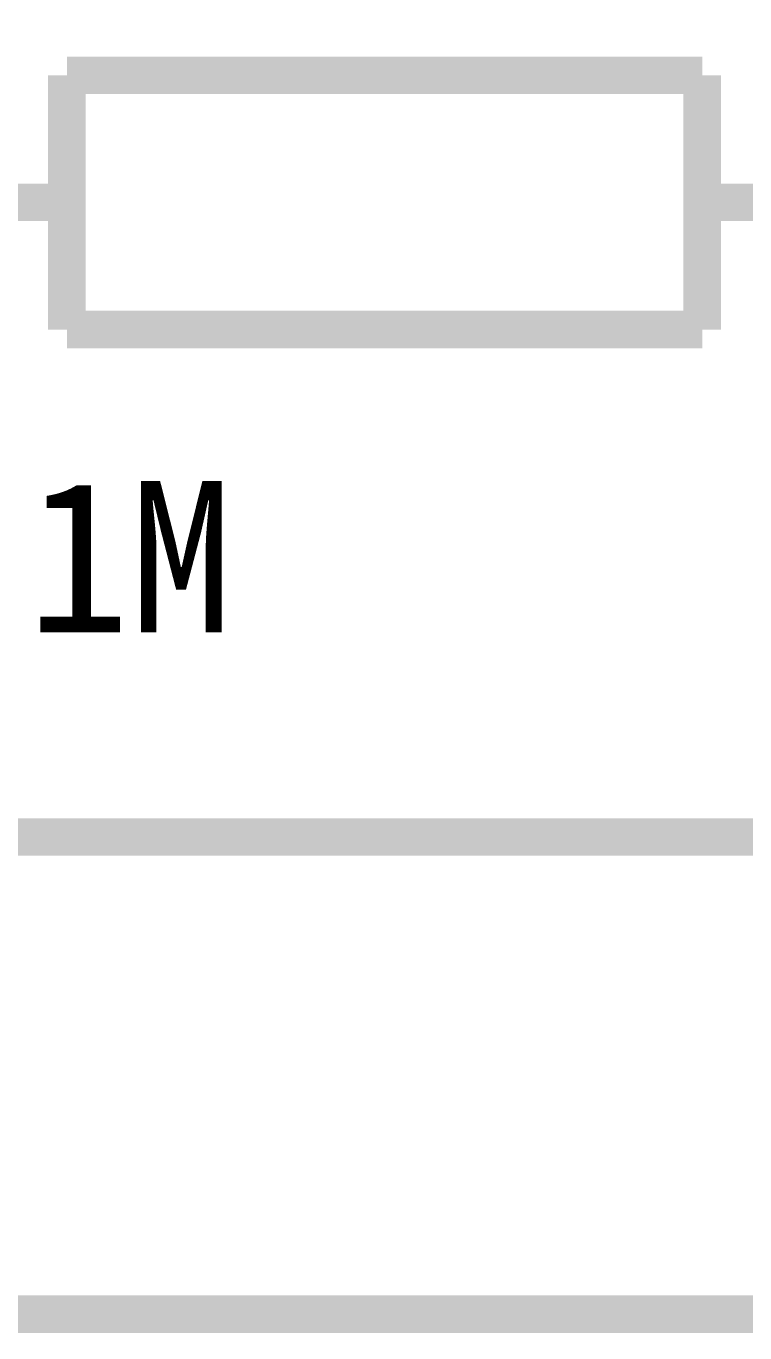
# Model space of a CAD drawing. Header units: inches. Extents: x 0 to 11.5, y 0 to 7.6.
# Drawn here: x 4.9374 to 5.1638, y 4.2939 to 4.7053 of the extents above; entities that cross this region are included whole.
import ezdxf

# ---------------------------------------------------------------- set-up
doc = ezdxf.new("R2010")
doc.units = ezdxf.units.IN
doc.header["$MEASUREMENT"] = 0
doc.layers.add('Sheet', color=255, linetype='Continuous')

msp = doc.modelspace()

# ---------------------------------------------------------------- linework, layer by layer
at = {"layer": 'Sheet'}
for points in [[(6.35001, 6.2997, 0.0118, 0.0118, 0), (6.35001, 4.29981, 0.0118, 0.0118, 0), (4.80005, 4.29981, 0.0118, 0.0118, 0)], [(5.15033, 4.6898, 0.0118, 0.0118, 0), (4.95021, 4.6898, 0.0118, 0.0118, 0)], [(4.95021, 4.6898, 0.0118, 0.0118, 0), (4.95021, 4.60975, 0.0118, 0.0118, 0)], [(5.15033, 4.60975, 0.0118, 0.0118, 0), (5.15033, 4.6898, 0.0118, 0.0118, 0)], [(5.25022, 4.64977, 0.0118, 0.0118, 0), (5.25022, 4.44998, 0.0118, 0.0118, 0), (4.0502, 4.44998, 0.0118, 0.0118, 0)], [(4.95021, 4.64977, 0.0118, 0.0118, 0), (4.85032, 4.64977, 0.0118, 0.0118, 0)], [(5.15033, 4.64977, 0.0118, 0.0118, 0), (5.25022, 4.64977, 0.0118, 0.0118, 0)], [(4.95021, 4.60975, 0.0118, 0.0118, 0), (5.15033, 4.60975, 0.0118, 0.0118, 0)]]:
    msp.add_lwpolyline(points, format="xyseb", dxfattribs=at)

# ---------------------------------------------------------------- texts
msp.add_text('1M', height=0.047632, dxfattribs=at).set_placement((4.93764, 4.51448))

doc.saveas('drawing.dxf')
